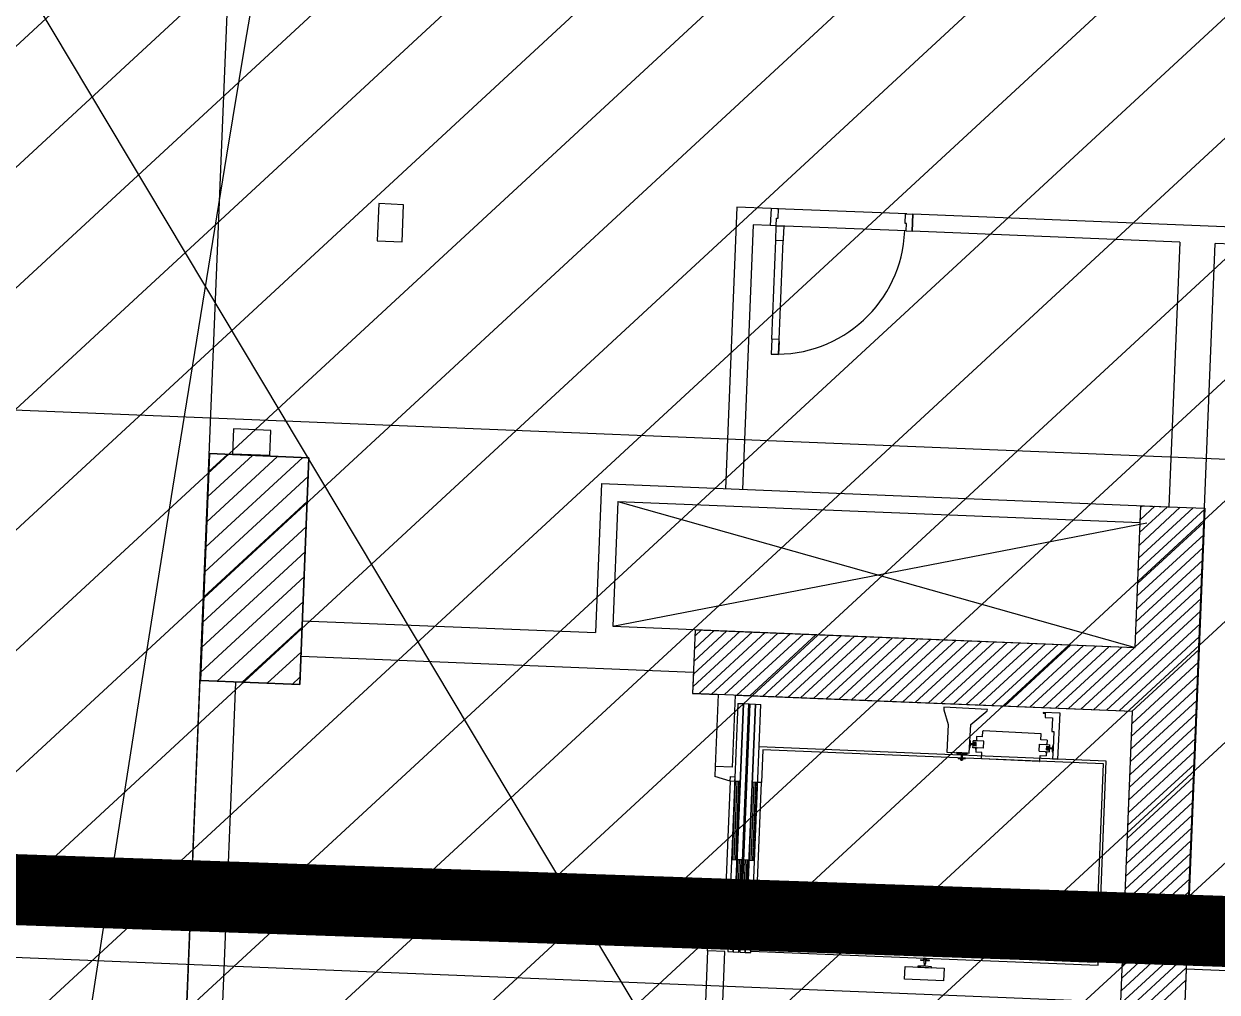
# Model space of a CAD drawing. Extents: x -678889171 to 586587, y -792238163 to 335485.
# Drawn here: x -678772655 to -678764250, y -791952840 to -791946020 of the extents above; entities that cross this region are included whole.
import ezdxf
from ezdxf.enums import TextEntityAlignment as Align

# ---------------------------------------------------------------- set-up
doc = ezdxf.new("R2010")
doc.units = 0
doc.header["$MEASUREMENT"] = 0
for name, color, linetype in [('A-FLOR-PATT', 252, 'Continuous'), ('A-SITE-PATT', 252, 'Continuous'), ('A-WALL', 252, 'Continuous')]:
    doc.layers.add(name, color=color, linetype=linetype)
doc.layers.add('BASEMENT3 LAYOUT$0$A-TABL-TEXT', color=252, linetype='Continuous', lineweight=30)
doc.layers.add('BASEMENT3 LAYOUT$0$HATCH2', color=252, linetype='Continuous', lineweight=15)
doc.styles.add('Ground floor Towers$0$$Bas01-Rname$0$EN-SC', font='swissc.ttf')
doc.styles.add('Ground floor Towers$0$$Bas01-Rname$0$EN-SCL', font='swisscl.ttf')
doc.styles.add('Ground floor Towers$0$04-Ground Floor$0$V2-lower ground$0$LEVEL  FOR LICENSE LOWER GR$0$$LG- LEVEL$0$AR-SR', font='sarb.shx')

# ---------------------------------------------------------------- blocks, each defined once
blk = doc.blocks.new('A$C61C61320')
at = {"layer": 'BASEMENT3 LAYOUT$0$HATCH2'}
h = blk.add_hatch(dxfattribs=at)
h.set_pattern_fill('ANSI31', color=256, scale=5000, style=0)
h.set_pattern_definition([(45, (1320016.062358054, 343948.7931753235), (-441.9417382415922, 441.9417382415922), [])])
h.paths.add_polyline_path([(11086.00013759569, 20764.88754983409), (-87874.57371154218, 20764.88754983409), (-87874.57371154218, -14411.92520058152), (11086.00013759569, -14411.92520058152)])
h = blk.add_hatch(dxfattribs=at)
h.set_pattern_fill('JIS_WOOD', color=256, scale=1000, style=0)
h.set_pattern_definition([(45, (-845211.5632561638, -471074.8112416068), (-499.9999991609842, 499.9999991609843), [])])
edge = h.paths.add_edge_path()
edge.add_line((-87728.88771757309, -14436.92520058164), (11085.99286301623, -14077.61977391216))
edge.add_line((11085.9928630162, -14077.61977391216), (11086.00013759563, -61296.12011963065))
edge.add_line((11086.00013759569, -61296.12011963065), (-23868.16462742418, -60220.57708285929))
edge.add_line((-23868.16462742421, -60220.57708285929), (-23388.15647815715, -47455.2645226442))
edge.add_arc((-38984.06513334403, -44366.02445463254), 15898.9235792472, 348.7958745272753, 525.9866040010601)
edge.add_line((-54409.82303213701, -40516.12001080933), (-55179.78612954497, -49076.3717473704))
edge.add_line((-55179.78612954495, -49076.3717473704), (-87616.00626249687, -47227.09333388295))
edge.add_line((-87616.00626249681, -47227.09333388295), (-87728.88771757303, -14436.92520058164))
at = {"layer": 'BASEMENT3 LAYOUT$0$A-TABL-TEXT', "const_width": 500}
blk.add_lwpolyline([(-87874.57371154218, -14411.92520058152), (11006.35061529244, -13813.14535745487)], dxfattribs=at)
at = {"layer": 'BASEMENT3 LAYOUT$0$HATCH2'}
blk.add_lwpolyline([(11086.00013759569, 20764.88754983409), (-87874.57371154218, 20764.88754983409), (-87874.57371154218, -14411.92520058152), (11086.00013759569, -14411.92520058152)], close=True, dxfattribs=at)
blk = doc.blocks.new('2')
at = {"layer": 'BASEMENT3 LAYOUT$0$A-TABL-TEXT', "const_width": 500}
blk.add_lwpolyline([(28948.80462125619, 217778.7896551112), (130982.8937054502, 218396.6636916995)], dxfattribs=at)
blk = doc.blocks.new('GR')
at = {"layer": 'A-FLOR-PATT'}
for p, q in [((49525, 196905), (245.3918416806846, 272191.5239476775)), ((23105, 225220), (23105, 268485)), ((26988.71067028214, 238090.5720918659), (26748.71067028212, 238090.572091866)), ((26748.71067028212, 238090.572091866), (26748.71067028211, 236105.2012912555)), ((26988.71067028214, 238090.572091866), (26988.71067028214, 237970.5720918659)), ((26988.71082554563, 238090.5720918661), (26988.71082554555, 237970.5720918659)), ((27041.34239632154, 238090.5720918661), (26988.71082554563, 238090.5720918661)), ((27946.60556892522, 238090.5720918659), (27030.81623742963, 238090.5720918659)), ((27041.34239632148, 238023.2036626413), (27041.34239632154, 238090.5720918661)), ((27936.07909950667, 238023.2036626413), (27936.07909950673, 238090.5720918661)), ((27936.07909950673, 238090.5720918661), (27988.71067028223, 238090.5720918661)), ((30244.6545030399, 238090.5740563428), (27988.71067028214, 238090.5720918659)), ((27988.71067028214, 238090.572091866), (27988.71067028214, 237970.5720918659)), ((27988.71067028214, 237970.5720918659), (27988.71067028223, 238090.5720918661)), ((24401.58463613925, 238011.9845189607), (24226.76050099966, 238011.9845188689)), ((24226.76050099966, 238011.9845188689), (24226.76050113715, 237750.0082389695)), ((24401.58463627673, 237750.0082390612), (24401.58463613925, 238011.9845189607)), ((26868.71067028214, 237970.5720918659), (26868.71067028215, 236105.2012911888)), ((26988.71067028214, 237970.5720918659), (26868.71067028214, 237970.5720918659)), ((27030.81608216622, 237970.5720918659), (26988.71082554555, 237970.5720918659)), ((27030.81608216622, 237970.5720918659), (27030.81608216622, 238023.2036626413)), ((27030.81608216622, 238023.2036626413), (27041.34239632148, 238023.2036626413)), ((27030.81608216622, 237865.3089503149), (27030.81608216622, 237970.5720918659)), ((27030.81608216622, 237970.5720918659), (27083.44765294169, 237970.5720918659)), ((27946.60541366181, 237970.5720918659), (27030.81608216622, 237970.5720918659)), ((27083.44765294169, 237970.5720918659), (27083.44765294169, 237878.9931587162)), ((27946.60541366181, 238023.2036626413), (27936.07909950667, 238023.2036626413)), ((27946.60541366181, 237970.5720918659), (27946.60541366181, 238023.2036626413)), ((27946.60541366181, 237970.5720918659), (27988.71067028214, 237970.5720918659)), ((29874.65775102139, 237970.572091866), (27988.71067028214, 237970.5720918659)), ((29874.65775102127, 237970.5720918571), (29874.65775102127, 236105.2012895155)), ((30244.65535966569, 237970.5720918571), (30124.65535966255, 237970.5720918571)), ((30124.69101879613, 232975.1983651478), (30124.65535966271, 237970.5720918571)), ((27083.44765294169, 237878.9931587162), (27083.44765294169, 237865.3089503149)), ((27083.44765294169, 237865.3089503149), (27030.81608216622, 237865.3089503149)), ((27030.81608216622, 237170.572216077), (27030.81608216622, 237865.3089503149)), ((27083.44765294169, 237170.572216077), (27083.44765294169, 237865.3089503149)), ((24226.76050113715, 237750.0082389695), (24401.58463627673, 237750.0082390612)), ((27083.44765294169, 237170.572216077), (27030.81608216622, 237170.572216077)), ((27030.81608216622, 237170.572216077), (27030.81608216622, 237065.3090745258)), ((27083.44765294169, 237065.3090745258), (27083.44765294169, 237170.572216077)), ((27083.44765294169, 237065.3090745258), (27083.44765294169, 237156.8880076752)), ((27083.44765294169, 237156.8880076752), (27083.44765294169, 237065.3090745258)), ((27030.81608216622, 237065.3090745258), (27083.44765294169, 237065.3090745258)), ((58315, 236455), (-2250.000000000029, 236455)), ((23531.02779516593, 236385.5036313556), (23269.05151526645, 236385.5036312181)), ((23269.05151526645, 236385.5036312181), (23269.05151535822, 236210.6794960785)), ((23531.02779525769, 236210.679496216), (23531.02779516593, 236385.5036313556)), ((23107.4285049441, 236204.3817412769), (23807.41679263469, 236204.3868653103)), ((23107.42850494411, 236204.3817412769), (23107.42850494434, 234604.3817412788)), ((23807.42850494405, 236204.3817412769), (23107.42850494411, 236204.3817412769)), ((23107.42850494408, 236078.2021571497), (23233.60808907141, 236204.3817412771)), ((23107.42850494385, 235901.4254618529), (23410.38478436804, 236204.3817412771)), ((23107.42850494356, 235724.6487665559), (23587.16147966468, 236204.3817412771)), ((23107.42850494327, 235547.872071259), (23763.93817496131, 236204.3817412771)), ((23107.44021725374, 234604.3766172455), (23107.4285049441, 236204.3817412769)), ((23269.05151535822, 236210.6794960785), (23531.02779525769, 236210.679496216)), ((23807.41679263469, 236204.3868653103), (23807.42850494433, 234604.3817412788)), ((23807.42850494434, 234604.3817412788), (23807.42850494405, 236204.3817412769)), ((23105.59195187096, 232094.736544142), (23105.59195187112, 236181.2378076658)), ((23107.42850494309, 235371.0953759622), (23807.42850494903, 236071.0953759681)), ((25874.68616895668, 236105.2012917421), (25874.69897341482, 235055.1983651478)), ((25874.68616895668, 236105.2012917421), (29874.65775102127, 236105.2012895155)), ((29677.40387732195, 236104.3844637659), (30127.40387731369, 236104.3875209279)), ((29677.40791465886, 235104.3805553993), (29677.40387732195, 236104.3844637659)), ((29677.40390912062, 236096.5082881908), (29685.2801382047, 236104.3845172748)), ((29677.40427168093, 236006.7060895404), (29775.08330951066, 236104.3851273701)), ((29677.40463424126, 235916.90389089), (29864.88648081661, 236104.3857374653)), ((29677.40499680156, 235827.1016922396), (29954.68965212256, 236104.3863475606)), ((29677.40535936189, 235737.2994935892), (30044.4928234285, 236104.3869576558)), ((29677.40572192222, 235647.4972949388), (30127.40390513904, 236097.4954781557)), ((30127.40387731369, 236104.3875209279), (30127.42850499545, 230004.3817412797)), ((25994.68763232812, 235985.2012916754), (25994.6983736622, 235104.3805553993)), ((25994.68763232823, 235985.2012916754), (29677.3965735633, 235985.2012896254)), ((25994.68763232823, 235985.2012916754), (29677.40793676642, 235104.3805553993)), ((25994.69897342367, 235104.3805553993), (29724.69330309423, 235985.2012895156)), ((29677.3965735633, 235104.3805553993), (29677.3965735633, 235985.2012896254)), ((29677.40608448251, 235557.6950962885), (30127.40426769934, 236007.6932795053)), ((23107.42850494286, 235194.3186806653), (23807.4285049488, 235894.3186806713)), ((29677.40644704283, 235467.8928976381), (30127.40463025967, 235917.8910808549)), ((29677.40680960316, 235378.0906989877), (30127.40499281997, 235828.0888822045)), ((23107.42850494251, 235017.5419853684), (23807.4285049485, 235717.5419853744)), ((29677.40717216345, 235288.2885003373), (30127.40535538027, 235738.2866835541)), ((29677.40753472378, 235198.486301687), (30127.40571794059, 235648.4844849038)), ((23107.42850494228, 234840.7652900715), (23807.42850494827, 235540.7652900775)), ((29677.40789728409, 235108.6841030366), (30127.40608050089, 235558.6822862534)), ((29312.90791916045, 234654.3815637023), (30127.40644306119, 235468.880087603)), ((30124.69330309435, 235505.1983651478), (30124.69330314592, 232975.1983651478)), ((23107.42850494199, 234663.9885947746), (23807.42850494792, 235363.9885947805)), ((29402.71047435587, 234654.381557687), (30127.4068056215, 235379.0778889526)), ((29492.51302955129, 234654.3815516717), (30127.40716818182, 235289.2756903023)), ((29582.3155847467, 234654.3815456564), (30127.4075307421, 235199.4734916518)), ((23224.59834674303, 234604.381741279), (23807.42850494781, 235187.2118994838)), ((29672.11813994213, 234654.3815396412), (30127.40789330243, 235109.6712930014)), ((23807.42520488997, 235055.1983651481), (25874.69897341482, 235055.1983651478)), ((25994.6983736622, 235104.3805553993), (29677.40791465885, 235104.3805553993)), ((26577.42865369258, 234702.7816957658), (26979.02872610881, 235104.381768182)), ((26577.42866447553, 234654.3817469338), (26577.42866447553, 235104.3819486806)), ((26577.42866447553, 235104.3819486806), (29677.40791465886, 235104.3805553993)), ((26577.42866381291, 235061.9919507289), (26619.8186427125, 235104.3819296285)), ((26577.42866128283, 234972.1893869881), (26709.62116356159, 235104.3818892669)), ((26577.42865875273, 234882.3868232474), (26799.42368441065, 235104.3818489053)), ((26577.42865622266, 234792.5842595066), (26889.22620525974, 235104.3818085437)), ((26618.83126329798, 234654.3817441605), (27068.83124695788, 235104.3817278204)), ((26708.63381849338, 234654.3817381452), (27158.63376780695, 235104.3816874588)), ((26798.4363736888, 234654.38173213), (27248.43628865604, 235104.3816470972)), ((26888.23892888422, 234654.3817261147), (27338.2388095051, 235104.3816067356)), ((26978.04148407963, 234654.3817200994), (27428.04133035419, 235104.381566374)), ((27067.84403927505, 234654.3817140841), (27517.84385120327, 235104.3815260124)), ((27157.64659447047, 234654.3817080689), (27607.64637205233, 235104.3814856508)), ((27247.44914966589, 234654.3817020536), (27697.44889290142, 235104.3814452891)), ((27337.25170486129, 234654.3816960383), (27787.25141375049, 235104.3814049275)), ((27427.05426005671, 234654.3816900231), (27877.05393459956, 235104.3813645659)), ((27516.85681525215, 234654.3816840078), (27966.85645544864, 235104.3813242043)), ((27606.65937044755, 234654.3816779925), (28056.65897629772, 235104.3812838427)), ((27696.46192564296, 234654.3816719772), (28146.46149714678, 235104.381243481)), ((27786.26448083839, 234654.3816659619), (28236.26401799587, 235104.3812031194)), ((27876.06703603381, 234654.3816599466), (28326.06653884494, 235104.3811627578)), ((27965.8695912292, 234654.3816539314), (28415.86905969401, 235104.3811223962)), ((28055.67214642462, 234654.3816479161), (28505.67158054309, 235104.3810820346)), ((28145.47470162006, 234654.3816419008), (28595.47410139217, 235104.381041673)), ((28235.27725681545, 234654.3816358856), (28685.27662224126, 235104.3810013114)), ((28325.07981201088, 234654.3816298703), (28775.07914309032, 235104.3809609498)), ((28414.8823672063, 234654.381623855), (28864.88166393942, 235104.3809205882)), ((28504.68492240171, 234654.3816178397), (28954.68418478846, 235104.3808802265)), ((28594.48747759713, 234654.3816118244), (29044.48670563755, 235104.3808398649)), ((28684.29003279255, 234654.3816058092), (29134.28922648664, 235104.3807995033)), ((28774.09258798797, 234654.3815997939), (29224.0917473357, 235104.3807591416)), ((28863.89514318337, 234654.3815937786), (29313.89426818478, 235104.38071878)), ((28953.69769837879, 234654.3815877633), (29403.69678903386, 235104.3806784184)), ((29043.50025357421, 234654.3815817481), (29493.49930988293, 235104.3806380568)), ((29133.30280876963, 234654.3815757328), (29583.301830732, 235104.3805976952)), ((29223.10536396503, 234654.3815697175), (29673.10435158109, 235104.3805573336)), ((30124.67617085854, 235055.1983651478), (30124.69330309435, 235055.1983651478)), ((23401.37504203967, 234604.381741279), (23807.42850494746, 235010.4352041868)), ((29677.41007264597, 234569.8709111343), (30127.40825586274, 235019.8690943511)), ((29677.41043520629, 234480.0687124839), (30127.40861842304, 234930.0668957007)), ((23578.1517373363, 234604.381741279), (23807.42850494722, 234833.6585088899)), ((23807.42703493249, 234805.1983651478), (26574.69346262605, 234805.1983651478)), ((26574.69346262605, 234805.1983651478), (26574.69346262605, 234655.1983708013)), ((29677.4107977666, 234390.2665138335), (30127.40898098334, 234840.2646970503)), ((29677.41116032691, 234300.4643151832), (30127.40934354365, 234750.4624983999)), ((23107.42850494434, 234604.3817412788), (23807.42850494434, 234604.3817412788)), ((23807.42850494433, 234604.3817412788), (23107.44021725374, 234604.3766172455)), ((23354.69330309423, 234604.3784271801), (23354.69330309423, 232094.736544142)), ((23754.92843263294, 234604.381741279), (23807.42850494693, 234656.881813593)), ((26574.69346262605, 234655.1983708013), (26754.6933030947, 234655.1983704753)), ((29677.40973144941, 234654.3815392867), (26577.42866447553, 234654.3817469338)), ((26754.6933030947, 234655.1983704753), (26754.6933030947, 234147.7327846682)), ((26874.69330309423, 234655.1983650961), (29677.42850499177, 234655.1983650961)), ((26874.69330309423, 234655.1983651478), (26874.69330309423, 234147.7327846014)), ((28347.90864497678, 234629.9352049395), (28347.6940949608, 234610.9012681392)), ((28347.6940949608, 234610.9012681392), (28383.39201287668, 234509.1763464288)), ((28654.90762562804, 234626.474720811), (28347.90864497678, 234629.9352049395)), ((28542.50745744129, 234515.3657891472), (28654.78996916766, 234616.0367554688)), ((28654.78996916766, 234616.0367554688), (28654.90762562804, 234626.474720811)), ((29047.86632086172, 234622.0453011264), (29047.81095311556, 234617.1333174359)), ((29047.81095311556, 234617.1333174359), (29063.16090214821, 234616.9602932295)), ((29167.59592331572, 234620.6957123163), (29047.86632086172, 234622.0453011264)), ((29063.16090214821, 234616.9602932295), (29062.81485373525, 234586.2603951645)), ((29163.95549401244, 234297.7327846712), (29167.59592331572, 234620.6957123163)), ((29677.42850499178, 230004.3817691915), (29677.40973144941, 234654.3815392867)), ((29677.41152288723, 234210.6621165328), (30127.40970610394, 234660.6602997495)), ((29677.42850499177, 230004.3817691915), (29677.42850499177, 234655.1983650961)), ((26896.43272775329, 234597.7327846684), (26896.43272775329, 232847.7327846687)), ((26896.43272775305, 234597.7327846684), (26935.71844203873, 234597.7327846684)), ((26935.71844203897, 232847.7327846686), (26935.71844203908, 234597.7327846684)), ((26935.71844203908, 234597.7327846684), (26935.71844203897, 232847.7327846686)), ((26935.71844203873, 234597.7327846684), (26975.00415632453, 234597.7327846684)), ((26975.00415632477, 232847.7327846687), (26975.00415632477, 234597.7327846684)), ((26980.91368264494, 234597.7327846684), (26980.91368264494, 232847.7327846687)), ((26980.91368264482, 234597.7327846684), (27020.1993969305, 234597.7327846684)), ((27020.19939693074, 234597.7327846684), (27020.19939693074, 232847.7327846687)), ((27020.19939693074, 232847.7327846687), (27020.19939693074, 234597.7327846684)), ((27020.1993969305, 234597.7327846684), (27059.4851112163, 234597.7327846684)), ((27059.48511121653, 232847.7327846687), (27059.48511121653, 234597.7327846684)), ((29062.81485373525, 234586.2603951645), (29115.61867840726, 234585.6651918944)), ((29115.61867840726, 234585.6651918944), (29114.53900735917, 234489.8815099311)), ((29677.41188544755, 234120.8599178824), (30127.41006866426, 234570.8581010991)), ((28383.39201287668, 234509.1763464288), (28381.19806593911, 234314.5389926959)), ((28540.22353791642, 234312.7464619174), (28542.50745744129, 234515.3657891472)), ((28629.37483519291, 234431.4863659106), (28629.83161909784, 234472.0102313566)), ((29038.17486820508, 234470.477777272), (28632.93621374549, 234475.0456163218)), ((29040.75346926552, 234426.8493171783), (29041.21025317044, 234467.3731826243)), ((29114.53900735917, 234489.8815099311), (29129.27495843054, 234489.715406693)), ((29129.27495843054, 234489.715406693), (29127.93921155691, 234371.2138001616)), ((29677.41224800787, 234031.057719232), (30127.41043122458, 234481.0559024488)), ((28541.24092025029, 234403.0041622288), (28540.67340085305, 234352.656329402)), ((28540.67340085305, 234352.656329402), (28544.37469104164, 234354.1497984958)), ((28544.90760559739, 234401.427641516), (28541.24092025029, 234403.0041622288)), ((28544.37469104164, 234354.1497984958), (28545.99669010144, 234375.4706554725)), ((28546.04859736339, 234380.0756401822), (28544.90760559739, 234401.427641516)), ((28545.99669010144, 234375.4706554725), (28560.94754045921, 234375.3021298953)), ((28560.99944772104, 234379.9071146051), (28546.04859736339, 234380.0756401822)), ((28560.94754045921, 234375.3021298953), (28567.08232934609, 234374.7724217418)), ((28567.14461806031, 234380.2984033936), (28560.99944772104, 234379.9071146051)), ((28564.13504394305, 234353.0059463759), (28564.32883105437, 234370.1978892924)), ((28588.69496239534, 234352.7291076456), (28564.13504394305, 234353.0059463759)), ((28564.27346330833, 234365.285905602), (28564.32883105437, 234370.1978892924)), ((28585.76339195388, 234365.0436717129), (28564.27346330833, 234365.285905602)), ((28585.81875970004, 234369.9556554033), (28564.32883105437, 234370.1978892924)), ((28585.81875970004, 234369.9556554033), (28564.32883105437, 234370.1978892924)), ((28564.4949342925, 234384.9338403637), (28564.6887214037, 234402.1257832801)), ((28564.4949342925, 234384.9338403637), (28564.55030203865, 234389.8458240541)), ((28585.98486293816, 234384.6916064747), (28564.4949342925, 234384.9338403637)), ((28585.98486293816, 234384.6916064747), (28564.4949342925, 234384.9338403637)), ((28586.0402306842, 234389.603590165), (28564.55030203865, 234389.8458240541)), ((28589.24863985575, 234401.8489445498), (28564.6887214037, 234402.1257832801)), ((28567.08232934609, 234374.7724217418), (28582.67787756304, 234374.5966291481)), ((28582.74016627738, 234380.1226107998), (28567.14461806031, 234380.2984033936)), ((28582.75780530726, 234381.6874681964), (28582.66023853327, 234373.0317717515)), ((28585.66278356929, 234370.8785275235), (28582.66023853327, 234373.0317717515)), ((28582.66057514235, 234373.0616342448), (28582.75746869807, 234381.6576057031)), ((28582.67787756304, 234374.5966291481), (28582.74016627738, 234380.1226107998)), ((28585.80812390264, 234383.7724847108), (28582.75780530726, 234381.6874681964)), ((28585.50217299651, 234352.7650966806), (28585.16304555185, 234322.6791965767)), ((28585.36375363123, 234340.4851374545), (28585.50217299651, 234352.7650966806)), ((28585.50217299651, 234352.7650966806), (28585.36375363123, 234340.4851374545)), ((28585.76339195388, 234365.0436717129), (28586.0402306842, 234389.603590165)), ((28586.3949779017, 234431.9708336886), (28586.05585045715, 234401.8849335847)), ((28586.1942698222, 234414.1648928108), (28586.05585045715, 234401.8849335847)), ((28629.37483519291, 234431.4863659106), (28586.3949779017, 234431.9708336886)), ((28588.69496239534, 234352.7291076456), (28588.67765997465, 234351.1941127424)), ((28593.58964366511, 234351.1387449963), (28588.67765997465, 234351.1941127424)), ((28589.24863985575, 234401.8489445498), (28589.26594227644, 234403.3839394531)), ((28594.1779259669, 234403.328571707), (28589.26594227644, 234403.3839394531)), ((28593.60694608568, 234352.6737398996), (28593.58964366511, 234351.1387449963)), ((28637.81479929945, 234352.1754301851), (28593.60694608568, 234352.6737398996)), ((28594.16062354621, 234401.7935768037), (28594.1779259669, 234403.328571707)), ((28638.36847676009, 234401.2952670892), (28594.16062354621, 234401.7935768037)), ((28637.81479929945, 234352.1754301851), (28638.36847676009, 234401.2952670892)), ((29030.52789534848, 234347.7487788878), (29031.08157280901, 234396.868615792)), ((29031.08157280901, 234396.868615792), (29075.28942602289, 234396.3703060774)), ((29083.73332655661, 234426.3648494003), (29040.75346926552, 234426.8493171783)), ((29075.28942602289, 234396.3703060774), (29075.30672844358, 234397.9053009807)), ((29075.30672844358, 234397.9053009807), (29080.21871213404, 234397.8499332347)), ((29080.20140971335, 234396.3149383314), (29080.21871213404, 234397.8499332347)), ((29080.20140971335, 234396.3149383314), (29104.7613281654, 234396.0380996011)), ((29082.85614142437, 234359.4404558119), (29083.1329801547, 234384.0003742641)), ((29082.85614142437, 234359.4404558119), (29104.34607006992, 234359.1982219229)), ((29082.91150917042, 234364.3524395024), (29104.40143781596, 234364.1102056134)), ((29082.91150917042, 234364.3524395024), (29104.40143781596, 234364.1102056134)), ((29083.07761240866, 234379.0883905737), (29104.5675410542, 234378.8461566847)), ((29083.07761240866, 234379.0883905737), (29104.5675410542, 234378.8461566847)), ((29083.08824820594, 234365.2715612662), (29086.13856680131, 234367.3565777807)), ((29083.1329801547, 234384.0003742641), (29104.62290880036, 234383.7581403751)), ((29083.23358853928, 234378.1655184535), (29086.23613357542, 234376.0122742255)), ((29083.73332655661, 234426.3648494003), (29083.39419911207, 234396.2789492965)), ((29083.53261847723, 234408.5589085224), (29083.39419911207, 234396.2789492965)), ((29086.23613357542, 234376.0122742255), (29086.13856680131, 234367.3565777807)), ((29086.13890341039, 234367.386440274), (29086.23579696611, 234375.9824117322)), ((29086.21849454542, 234374.4474168289), (29086.15620583108, 234368.9214351772)), ((29086.15620583108, 234368.9214351772), (29101.75175404827, 234368.7456425835)), ((29101.81404276249, 234374.2716242352), (29086.21849454542, 234374.4474168289)), ((29101.75175404827, 234368.7456425835), (29107.89692438742, 234369.1369313718)), ((29107.94883164925, 234373.7419160817), (29101.81404276249, 234374.2716242352)), ((29104.20765070488, 234346.9182626969), (29104.40143781596, 234364.1102056134)), ((29104.34607006992, 234359.1982219229), (29104.40143781596, 234364.1102056134)), ((29104.5675410542, 234378.8461566847), (29104.7613281654, 234396.0380996011)), ((29104.5675410542, 234378.8461566847), (29104.62290880036, 234383.7581403751)), ((29107.89692438742, 234369.1369313718), (29122.84777474518, 234368.9684057948)), ((29122.89968200702, 234373.5733905046), (29107.94883164925, 234373.7419160817)), ((29122.84777474518, 234368.9684057948), (29123.98876651119, 234347.616404461)), ((29124.52168106694, 234394.8942474813), (29122.89968200702, 234373.5733905046)), ((29128.22297125541, 234396.387716575), (29124.52168106694, 234394.8942474813)), ((29127.93921155691, 234371.2138001616), (29127.11561633424, 234298.1480427666)), ((29127.65545185829, 234346.0398837482), (29128.22297125541, 234396.387716575)), ((29677.41261056818, 233941.2555205817), (30127.41079378487, 234391.2537037984)), ((29506.62796835972, 234297.7327846712), (27059.48511121653, 234297.7327846712)), ((27086.98511121653, 234278.0899275283), (27086.98511121653, 234047.7327846683)), ((29486.98511121677, 234278.0899275283), (27086.98511121653, 234278.0899275283)), ((28381.19806593911, 234314.5389926959), (28488.64770916708, 234313.327823251)), ((28450.27283658563, 234313.760383767), (28451.74554277454, 234308.2170996947)), ((28527.02258174842, 234312.8952627349), (28450.27283658563, 234313.760383767)), ((28451.74554277454, 234308.2170996947), (28485.49466774146, 234305.9944525566)), ((28463.64830923056, 234274.6157914385), (28463.62408584169, 234272.466798574)), ((28463.62408584169, 234272.466798574), (28512.74392274591, 234271.9131211134)), ((28482.3752470503, 234274.4047019067), (28463.64830923056, 234274.6157914385)), ((28482.23682768513, 234262.1247426807), (28482.3752470503, 234274.4047019067)), ((28483.4588867463, 234288.8232725449), (28483.16820607938, 234263.0353581703)), ((28485.37009031278, 234294.9424892532), (28483.4588867463, 234288.8232725449)), ((28485.49466774146, 234305.9944525566), (28485.37009031278, 234294.9424892532)), ((28488.64770916708, 234313.327823251), (28540.22353791642, 234312.7464619174)), ((28491.51006992579, 234294.8732795706), (28491.63464735447, 234305.925242874)), ((28493.2828541271, 234288.7125370528), (28491.51006992579, 234294.8732795706)), ((28491.63464735447, 234305.925242874), (28525.42529813082, 234307.3865835038)), ((28492.9921734603, 234262.9246226781), (28493.2828541271, 234288.7125370528)), ((28494.04120831516, 234274.2732035098), (28493.90278894988, 234261.9932442837)), ((28512.76814613478, 234274.062113978), (28494.04120831516, 234274.2732035098)), ((28512.74392274591, 234271.9131211134), (28512.76814613478, 234274.062113978)), ((28525.42529813082, 234307.3865835038), (28527.02258174842, 234312.8952627349)), ((28628.14290284306, 234322.1947287987), (28585.16304555185, 234322.6791965767)), ((28627.68611893801, 234281.6708633528), (28628.14290284306, 234322.1947287987)), ((29035.96015836297, 234273.9984296552), (28630.72150390326, 234278.566268705)), ((29030.52789534848, 234347.7487788878), (29074.73574856225, 234347.2504691732)), ((29039.06475301085, 234277.0338146205), (29039.52153691578, 234317.5576800664)), ((29039.52153691578, 234317.5576800664), (29082.50139420688, 234317.0732122884)), ((29074.73574856225, 234347.2504691732), (29074.71844614168, 234345.71547427)), ((29074.71844614168, 234345.71547427), (29079.63042983202, 234345.6601065239)), ((29079.64773225271, 234347.1951014272), (29079.63042983202, 234345.6601065239)), ((29079.64773225271, 234347.1951014272), (29104.20765070488, 234346.9182626969)), ((29082.84052165154, 234347.1591123923), (29082.50139420688, 234317.0732122884)), ((29082.70210228638, 234334.8791531662), (29082.84052165154, 234347.1591123923)), ((29082.84052165154, 234347.1591123923), (29082.70210228638, 234334.8791531662)), ((29123.98876651119, 234347.616404461), (29127.65545185829, 234346.0398837482)), ((29127.11561633424, 234298.1480427666), (29163.95549401244, 234297.7327846712)), ((29486.98511121677, 232878.0899275283), (29486.98511121677, 234278.0899275283)), ((29506.62796835972, 232858.4470703854), (29506.62796835972, 234297.7327846712)), ((29677.41297312848, 233851.4533219313), (30127.41115634519, 234301.451505148)), ((28493.90278894988, 234261.9932442837), (28482.23682768513, 234262.1247426807)), ((28483.16820607938, 234263.0353581703), (28492.9921734603, 234262.9246226781)), ((29677.41333568879, 233761.6511232809), (30127.4115189055, 234211.6493064976)), ((26874.69330287584, 234147.7327846015), (26754.6933028763, 234147.7327846682)), ((26754.6933028763, 234147.7327846682), (26754.6933028763, 234075.7017287558)), ((29677.4136982491, 233671.8489246306), (30127.4118814658, 234121.8471078472)), ((26865.00415632477, 234047.7327846682), (26754.6933028763, 234075.7017287558)), ((26865.00415632477, 234047.7327846682), (26865.00415632477, 234080.6924604726)), ((26865.00415632477, 234080.6924604726), (26896.43272775317, 234080.6924604726)), ((26865.00415632477, 234047.7327846682), (26865.00415632477, 232914.7731088644)), ((26896.43272775317, 234047.7327846682), (26865.00415632477, 234047.7327846682)), ((26896.43272775317, 234080.6924604726), (26896.43272775317, 234047.7327846682)), ((26935.71844203908, 234047.7327846682), (26900.36129918181, 234047.7327846682)), ((26900.36129918181, 234047.7327846682), (26900.36129918181, 233497.7327846682)), ((26912.14701346749, 234047.7327846682), (26912.14701346749, 233497.7327846682)), ((26923.93272775329, 234047.7327846682), (26923.93272775329, 233497.7327846681)), ((26935.71844203897, 233497.7327846681), (26935.71844203908, 234047.7327846682)), ((27055.5565397879, 234047.7327846682), (27020.19939693085, 234047.7327846683)), ((27020.19939693085, 234047.7327846683), (27020.19939693085, 233497.7327846682)), ((27031.98511121653, 234047.7327846683), (27031.98511121653, 233497.7327846682)), ((27043.77082550222, 234047.7327846682), (27043.77082550222, 233497.7327846682)), ((27055.5565397879, 233497.7327846682), (27055.5565397879, 234047.7327846682)), ((27086.98511121653, 234047.7327846683), (27059.48511121653, 234047.7327846682)), ((27086.98511121653, 232947.7327846688), (27086.98511121653, 234047.7327846683)), ((29677.41406080943, 233582.0467259802), (30127.41224402611, 234032.0449091968)), ((29677.41442336976, 233492.2445273298), (30127.41260658641, 233942.2427105464)), ((29677.41478593006, 233402.4423286794), (30127.41296914672, 233852.4405118961)), ((29677.41514849039, 233312.640130029), (30127.41333170704, 233762.6383132457)), ((29677.4155110507, 233222.8379313786), (30127.41369426734, 233672.8361145953)), ((29677.415873611, 233133.0357327283), (30127.41405682763, 233583.0339159449)), ((26900.36129918181, 233497.7327846682), (26935.71844203897, 233497.7327846681)), ((26975.00415632477, 233497.7327846682), (26939.64701346749, 233497.7327846681)), ((26939.64701346749, 233497.7327846681), (26939.64701346749, 232947.7327846689)), ((26951.43272775329, 233497.7327846682), (26951.43272775329, 232947.7327846688)), ((26963.21844203908, 233497.7327846682), (26963.21844203897, 232947.7327846689)), ((26975.00415632477, 232947.7327846689), (26975.00415632477, 233497.7327846682)), ((27016.27082550222, 233497.7327846682), (26980.91368264506, 233497.7327846681)), ((26980.91368264506, 233497.7327846681), (26980.91368264506, 232947.7327846688)), ((26992.69939693085, 233497.7327846682), (26992.69939693085, 232947.7327846688)), ((27004.48511121653, 233497.7327846682), (27004.48511121653, 232947.7327846689)), ((27016.27082550222, 232947.7327846689), (27016.27082550222, 233497.7327846682)), ((27020.19939693085, 233497.7327846682), (27055.5565397879, 233497.7327846682)), ((29677.41623617132, 233043.2335340779), (30127.41441938796, 233493.2317172945)), ((29677.41659873165, 232953.4313354275), (30127.41478194825, 233403.4295186441)), ((29677.41696129196, 232863.6291367772), (30127.41514450856, 233313.6273199938)), ((29677.41732385228, 232773.8269381268), (30127.41550706887, 233223.8251213434)), ((29677.41768641258, 232684.0247394764), (30127.41586962919, 233134.022922693)), ((29677.41804897289, 232594.222540826), (30127.4162321895, 233044.2207240426)), ((26865.00415632477, 232947.7327846688), (26754.69330226372, 232919.7638404259)), ((26754.69330226372, 232847.7327847357), (26754.69330226372, 232919.7638404259)), ((26865.00415632477, 232914.7731088644), (26865.00415632477, 232947.7327846688)), ((26865.00415632477, 232947.7327846688), (26896.43272775329, 232947.7327846688)), ((26896.43272775329, 232947.7327846688), (26896.43272775329, 232914.7731088644)), ((26939.64701346749, 232947.7327846689), (26975.00415632477, 232947.7327846689)), ((27086.98511121653, 232947.7327846688), (26980.91368264506, 232947.7327846688)), ((26980.91368264506, 232947.7327846688), (27016.27082550222, 232947.7327846689)), ((27086.98511121653, 232878.0899275283), (27086.98511121653, 232947.7327846688)), ((29677.41841153322, 232504.4203421756), (30127.41659474978, 232954.4185253922)), ((30567.22772273387, 232975.1983651478), (30124.69330314592, 232975.1983651478)), ((26754.69330309423, 232847.7327846687), (26754.69330309423, 231787.4007854185)), ((26875.40701178646, 232847.7327846683), (26755.35164486429, 232847.7327847354)), ((26896.43272775329, 232914.7731088644), (26865.00415632477, 232914.7731088644)), ((26874.69330309423, 232847.7327846687), (26874.69330309423, 231787.4007853517)), ((26896.43272775329, 232847.7327846687), (26935.71844203897, 232847.7327846686)), ((26935.71844203897, 232847.7327846686), (26975.00415632477, 232847.7327846687)), ((26980.91368264494, 232847.7327846687), (27020.19939693074, 232847.7327846687)), ((27020.19939693074, 232847.7327846687), (27059.48511121653, 232847.7327846687)), ((27059.48511121653, 232858.4470703854), (29506.62796835972, 232858.4470703854)), ((27086.98511121653, 232878.0899275283), (29486.98511121677, 232878.0899275283)), ((28318.41368264517, 232845.4827846711), (28255.55653978801, 232845.4827846712)), ((28255.55653978801, 232845.4827846712), (28255.55653978813, 232842.7327846712)), ((28255.55653978813, 232842.7327846712), (28279.52082550245, 232842.7327846711)), ((28279.52082550245, 232842.7327846711), (28279.52082550245, 232858.4470703854)), ((28279.52082550245, 232858.4470703854), (28294.44939693097, 232858.4470703854)), ((28293.27082550245, 232857.2684989569), (28280.69939693097, 232857.2684989568)), ((28280.69939693097, 232857.2684989568), (28280.69939693097, 232824.2684989568)), ((28293.27082550245, 232824.2684989568), (28293.27082550245, 232857.2684989569)), ((28294.44939693097, 232858.4470703854), (28294.44939693097, 232842.7327846712)), ((28294.44939693097, 232842.7327846712), (28318.41368264517, 232842.7327846712)), ((28318.41368264517, 232842.7327846712), (28318.41368264517, 232845.4827846711)), ((29677.41877409353, 232414.6181435253), (30127.4169573101, 232864.6163267418)), ((30127.42850504701, 232855.1983651478), (30127.42850504701, 230004.3817412797)), ((30567.22772266684, 232855.1983651478), (30127.42850504701, 232855.1983651478)), ((28149.48511121665, 232704.0542132426), (28149.48511121665, 232792.8399275283)), ((28149.48511121665, 232792.8399275283), (28424.48511121677, 232792.8399275283)), ((28239.84225407381, 232799.9113560997), (28237.87796835949, 232792.8399275283)), ((28237.87796835949, 232792.8399275283), (28336.09225407381, 232792.8399275283)), ((28283.05653978813, 232802.2684989568), (28239.84225407381, 232799.9113560997)), ((28280.69939693097, 232824.2684989568), (28283.05653978813, 232816.4113560997)), ((28283.05653978813, 232816.4113560997), (28283.05653978813, 232802.2684989568)), ((28290.91368264517, 232816.4113560997), (28293.27082550245, 232824.2684989568)), ((28290.91368264529, 232802.2684989569), (28290.91368264517, 232816.4113560997)), ((28334.12796835949, 232799.9113560997), (28290.91368264529, 232802.2684989569)), ((28336.09225407381, 232792.8399275283), (28334.12796835949, 232799.9113560997)), ((28424.48511121677, 232792.8399275283), (28424.48511121665, 232704.0542132426)), ((29677.41913665384, 232324.8159448749), (30127.41731987041, 232774.8141280914)), ((28424.48511121665, 232704.0542132426), (28149.48511121665, 232704.0542132426)), ((-2250.000000000029, 232605), (106690.0000000001, 232605))]:
    blk.add_line(p, q, dxfattribs=at)
for centre, radius, start, end in [((632160.654919429, 163506.251165366), 618245.8226879981, 171.0764646735087, 189.9103746877842), ((632160.654919429, 163506.251165366), 613595.8226879981, 171.0737824436527, 189.9862451256833), ((632160.654919429, 163506.251165366), 605195.8226879981, 171.0737824436527, 190.1263033448895), ((632160.6549194276, 163506.2511653661), 599695.8226879967, 171.0616030214717, 190.2201678661017), ((632160.6549194327, 163506.2511653659), 599145.8226880017, 171.0631954506245, 190.2296506374575), ((27030.81608216622, 237970.5720918659), 905.2630173409399, 270, 0), ((28632.90160890434, 234471.9756265153), 3.070184832730834, 89.35419088887755, 179.3541908855424), ((29038.14026336394, 234467.4077874655), 3.070184832730834, 359.3541908855424, 89.35419088887755), ((28583.25554044101, 234371.366218883), 2.456147866184668, 325.1253245596507, 348.5472680098803), ((28584.16615593059, 234370.4348404886), 1.228073933092334, 337.3298780504624, 352.576798872799), ((28583.39049932208, 234383.3391791284), 2.456147866184668, 10.16111376542044, 33.5830572150502), ((29085.5058727865, 234365.7048668486), 2.456147866184668, 190.1611137654204, 213.5830572150502), ((29085.64083166745, 234377.677827094), 2.456147866184668, 145.1253245596507, 168.5472680098803), ((29084.57449439213, 234364.794251359), 1.228073933092334, 186.1315829044514, 201.3785037286592), ((28630.75610874452, 234281.6362585115), 3.070184832730834, 179.3541908855424, 269.3541908888776), ((29035.99476320435, 234277.0684194617), 3.070184832730834, 269.3541908888776, 359.3541908855424)]:
    blk.add_arc(centre, radius, start, end, dxfattribs=at)
at = {"layer": 'A-FLOR-PATT', "style": 'Ground floor Towers$0$04-Ground Floor$0$V2-lower ground$0$LEVEL  FOR LICENSE LOWER GR$0$$LG- LEVEL$0$AR-SR', "flags": 12}
for tag, p in [('L', (30296.07288644527, 72859.53473235783)), ('P', (30237.50458115668, 72203.99769414036))]:
    blk.add_attdef(tag, text='', height=500, dxfattribs=at).set_placement(p, align=Align.RIGHT)
at = {"layer": 'A-FLOR-PATT'}
for tag, p, height, style in [('N', (85492.25876324323, 56633.4995742733), 250, 'Ground floor Towers$0$$Bas01-Rname$0$EN-SC'), ('N', (89389.48149106537, 56633.4995742733), 250, 'Ground floor Towers$0$$Bas01-Rname$0$EN-SC'), ('N', (94597.61363499537, 56633.4995742733), 250, 'Ground floor Towers$0$$Bas01-Rname$0$EN-SC'), ('AN', (85922.66280553787, 56313.08159666645), 200, 'Ground floor Towers$0$$Bas01-Rname$0$EN-SCL'), ('AN', (89819.88553336001, 56313.08159666645), 200, 'Ground floor Towers$0$$Bas01-Rname$0$EN-SCL'), ('AN', (95028.01767729002, 56313.08159666645), 200, 'Ground floor Towers$0$$Bas01-Rname$0$EN-SCL'), ('SN', (85299.47460008037, 56025.08594095582), 200, 'Ground floor Towers$0$$Bas01-Rname$0$EN-SCL'), ('F', (85927.04975899268, 56008.67972904726), 200, 'Ground floor Towers$0$$Bas01-Rname$0$EN-SCL'), ('SN', (89196.69732790251, 56025.08594095582), 200, 'Ground floor Towers$0$$Bas01-Rname$0$EN-SCL'), ('F', (89824.27248681482, 56008.67972904726), 200, 'Ground floor Towers$0$$Bas01-Rname$0$EN-SCL'), ('SN', (94404.82947183252, 56025.08594095582), 200, 'Ground floor Towers$0$$Bas01-Rname$0$EN-SCL'), ('F', (95032.40463074483, 56008.67972904726), 200, 'Ground floor Towers$0$$Bas01-Rname$0$EN-SCL')]:
    blk.add_attdef(tag, p, '', height=height, dxfattribs=dict(at, style=style))
at = {"layer": 'A-FLOR-PATT', "style": 'Ground floor Towers$0$$Bas01-Rname$0$EN-SCL', "width": 0.8}
for p in [(85305.16036184286, 56295.1433535593), (89202.383089665, 56295.1433535593), (94410.51523359501, 56295.1433535593)]:
    blk.add_attdef('FN', p, '', height=250, dxfattribs=at)

msp = doc.modelspace()

# ---------------------------------------------------------------- block references
at = {"layer": 'A-SITE-PATT', "rotation": 357.6731745000001}
for name, p in [('A$C61C61320', (-678706236.4347705, -791940527.995869, -212772)), ('2', (-678833487.1858103, -792167746.3685482, -212772))]:
    msp.add_blockref(name, p, dxfattribs=at)

# ---------------------------------------------------------------- next in the draw order: block references
at = {"layer": 'A-WALL', "rotation": 357.6731745000001}
msp.add_blockref('GR', (-678804025.0995113, -792184118.4910543, -212772), dxfattribs=at)

doc.saveas('drawing.dxf')
